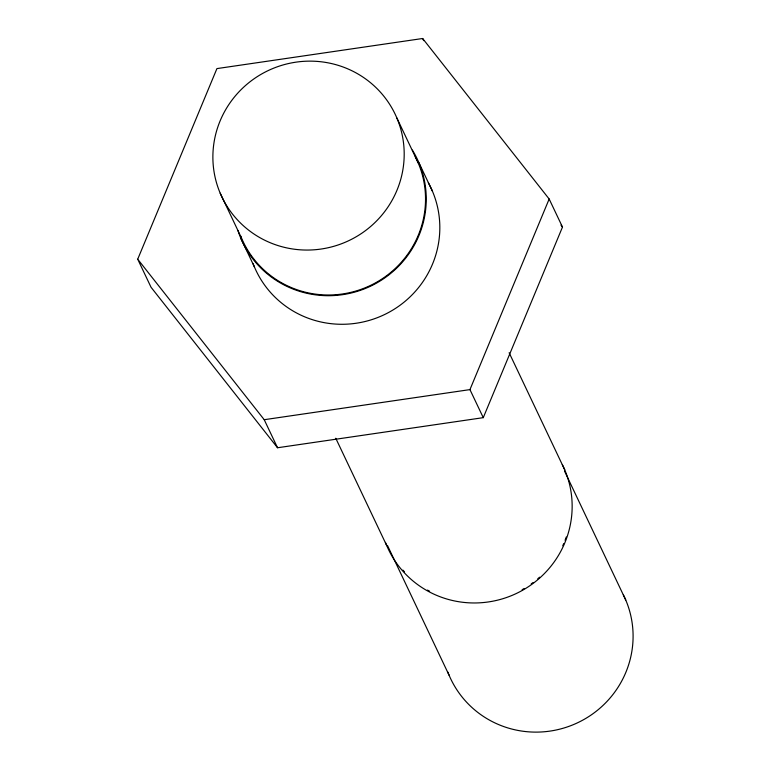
<?xml version="1.0" encoding="UTF-8"?>
<svg xmlns="http://www.w3.org/2000/svg" width="770" height="770" viewBox="0 0 770 770"><rect width="100%" height="100%" fill="white"/><g stroke="black" fill="none" stroke-linecap="round" stroke-linejoin="round"><path stroke-width="1.16" d="M137.715 259.201L216.928 68.597L422.653 38.5L549.164 199.006L562.485 227.054L483.271 417.658L277.537 447.755L151.035 287.248L137.715 259.201L264.226 419.708L277.537 447.755M483.271 417.658L469.95 389.61L549.164 199.006M264.226 419.708L469.95 389.61M560.993 225.167L562.485 227.054M422.653 38.5L423.683 40.656M418.88 162.662L432.451 191.23M509.134 352.737L564.776 469.921M396.877 118.012A96.009 94.113 -25.4 0 1 296.152 249.442A96.009 94.113 -25.4 0 1 232.578 99.34A96.009 94.113 -25.4 0 1 396.877 118.012L418.216 162.951M564.622 471.288L625.769 600.071M220.191 193.183L241.53 238.113M387.425 545.372L449.093 675.242M240.866 238.402L254.427 266.969M335.758 438.245L386.761 545.66M566.277 536.979A96.009 94.113 -25.4 0 1 565.065 540.309M563.727 543.582A96.009 94.113 -25.4 0 1 562.774 545.738M539.568 577.192A96.009 94.113 -25.4 0 1 537.768 578.771M533.138 582.495A96.009 94.113 -25.4 0 1 531.223 583.901M524.206 588.501A96.009 94.113 -25.4 0 1 522.118 589.704M429.593 591.216A96.009 94.113 -25.4 0 1 427.504 590.08M404.491 571.869A96.009 94.113 -25.4 0 1 402.922 570.118M623.325 594.767A96.009 94.113 -25.4 0 1 575.229 723.848A96.009 94.113 -25.4 0 1 447.793 671.998M562.312 464.579A96.731 94.826 -25.4 0 1 513.85 594.632A96.731 94.826 -25.4 0 1 385.443 542.388M415.232 156.599A96.009 94.113 -25.4 0 1 368.763 286.238A96.009 94.113 -25.4 0 1 240.654 235.966M412.374 150.063A96.731 94.826 -25.4 0 1 369.619 286.623A96.731 94.826 -25.4 0 1 237.988 230.663M428.332 182.74A96.731 94.826 -25.4 0 1 383.181 315.2A96.731 94.826 -25.4 0 1 253.118 263.706"/></g></svg>
